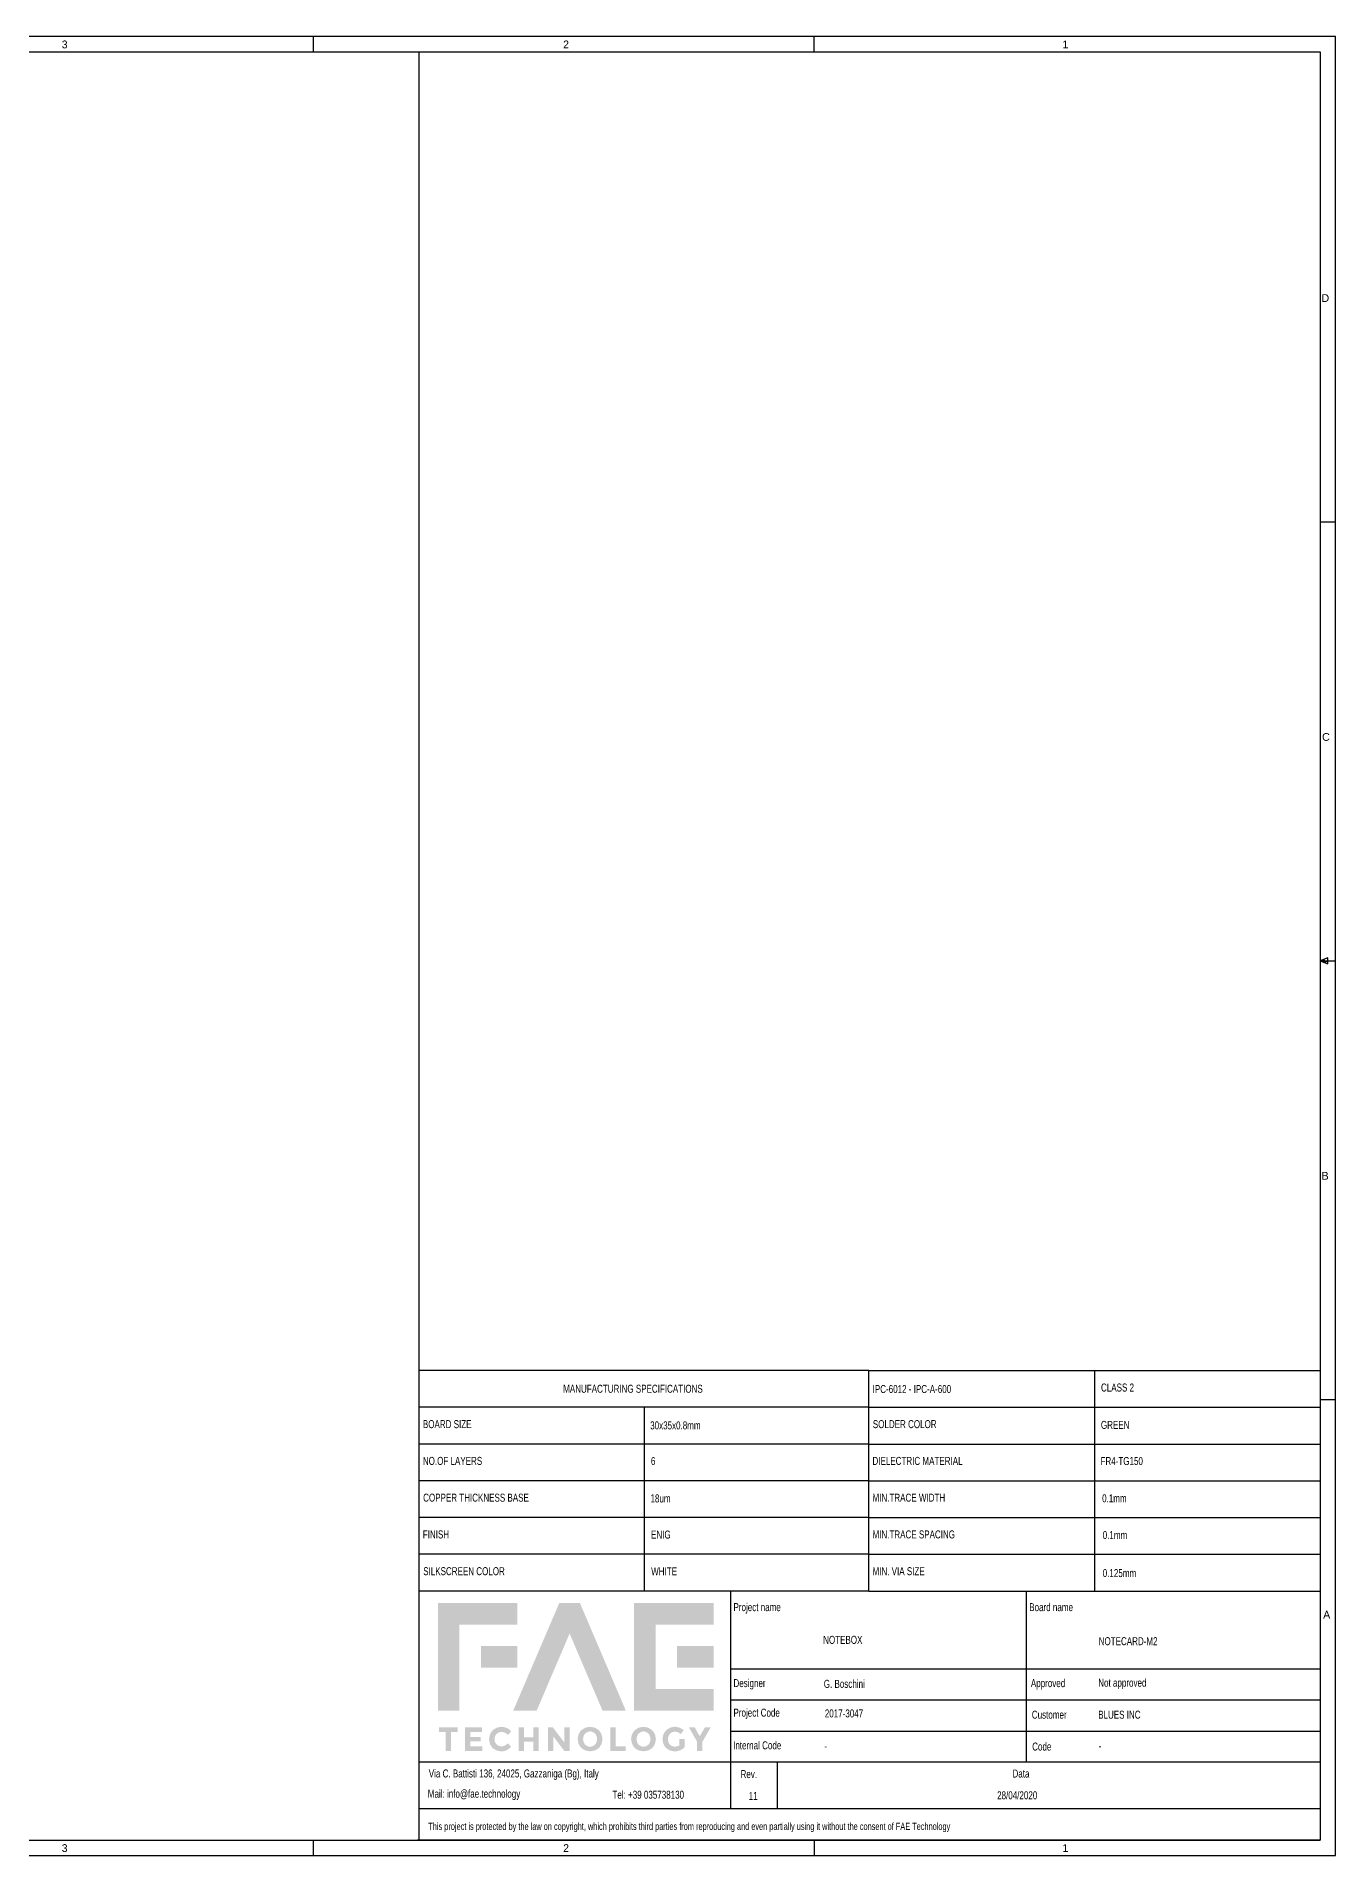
# Model space of a CAD drawing. Extents: x -145 to 275, y -134 to 163.
# Drawn here: x 63.2 to 275.2, y -134 to 163 of the extents above; entities that cross this region are included whole.
import ezdxf

# ---------------------------------------------------------------- set-up
doc = ezdxf.new("R2010")
doc.units = 0
doc.layers.add('DIMENSION', color=7, linetype='CONTINUOUS')

msp = doc.modelspace()

# ---------------------------------------------------------------- hatches: boundary and pattern name
at = {"layer": 'DIMENSION'}
for points in [[(128.6926, -92.7338), (141.6666, -92.7338), (141.6666, -96.2402), (132.1978, -96.2402), (132.1978, -110.2831), (128.6926, -110.2831)], [(140.9838, -110.2831), (148.4952, -92.7338), (151.8641, -92.7338), (159.3527, -110.2831), (155.5517, -110.2831), (150.1797, -97.7192), (144.8085, -110.2831)], [(173.6926, -106.7782), (173.6926, -110.2831), (160.7177, -110.2831), (160.7177, -92.7338), (173.6926, -92.7338), (173.6926, -96.2402), (164.2237, -96.2402), (164.2237, -106.7782)], [(129.9436, -113.7796), (128.8474, -113.7796), (128.8474, -113.032), (131.9032, -113.032), (131.9032, -113.7796), (130.807, -113.7796), (130.807, -116.9019), (129.9436, -116.9019)], [(135.6828, -115.3342), (133.951, -115.3342), (133.951, -116.1375), (135.9375, -116.1375), (135.9375, -116.9019), (133.0876, -116.9019), (133.0876, -113.032), (135.8769, -113.032), (135.8769, -113.8012), (133.951, -113.8012), (133.951, -114.5986), (135.6828, -114.5986)], [(139.1979, -113.7676), (139.0977, -113.7682), (139.0209, -113.7667), (138.6534, -113.8456), (138.327, -114.0316), (138.2706, -114.0841), (138.2118, -114.1393), (138.0036, -114.475), (137.9208, -114.8614), (137.9253, -114.9424), (137.9214, -115.0225), (137.9988, -115.4089), (138.1956, -115.7506), (138.2517, -115.8087), (138.3036, -115.8619), (138.6135, -116.0545), (138.969, -116.1369), (139.0437, -116.136), (139.1454, -116.1375), (139.6227, -116.0079), (140.0199, -115.7128), (140.0817, -115.6321), (140.6352, -116.2021), (140.5245, -116.3256), (139.914, -116.7588), (139.287, -116.9442), (139.0782, -116.9442), (138.9414, -116.9484), (138.2841, -116.811), (137.7036, -116.4745), (137.6052, -116.3799), (137.4684, -116.2387), (137.1699, -115.7068), (137.0274, -114.9463), (137.1759, -114.1867), (137.4786, -113.6575), (137.6166, -113.518), (137.712, -113.4229), (138.2787, -113.0833), (138.9237, -112.939), (139.0584, -112.9423), (139.1706, -112.9402), (139.5102, -112.9855), (139.9371, -113.1256), (140.3226, -113.3554), (140.5794, -113.5825), (140.6523, -113.6689), (140.1162, -114.2776), (140.0562, -114.1966), (139.6674, -113.9008)], [(142.7292, -114.6484), (144.2676, -114.6484), (144.2676, -113.032), (145.1313, -113.032), (145.1313, -116.9019), (144.2676, -116.9019), (144.2676, -115.3786), (142.7292, -115.3786), (142.7292, -116.9019), (141.8661, -116.9019), (141.8661, -113.032), (142.7292, -113.032)], [(147.4449, -113.032), (149.3433, -115.5229), (149.3433, -113.032), (150.2066, -113.032), (150.2066, -116.9019), (149.3433, -116.9019), (147.501, -114.4768), (147.501, -116.9019), (146.6361, -116.9019), (146.6361, -113.032)], [(156.8378, -113.032), (157.7012, -113.032), (157.7012, -116.1316), (159.3506, -116.1316), (159.3506, -116.9019), (156.8378, -116.9019)], [(166.9, -116.0809), (167.2477, -116.1651), (167.3206, -116.1645), (167.3857, -116.1667), (167.7052, -116.1279), (168.01, -116.0241), (168.0679, -115.9939), (168.0679, -114.9304), (168.9364, -114.9304), (168.9364, -116.2978), (168.8404, -116.4045), (168.25, -116.7793), (167.5687, -116.9403), (167.3422, -116.9403), (167.2087, -116.943), (166.5694, -116.8023), (166.0063, -116.469), (165.9115, -116.3755), (165.7741, -116.2345), (165.4756, -115.7025), (165.3331, -114.9424), (165.4822, -114.1828), (165.7849, -113.6536), (165.9226, -113.5141), (166.0168, -113.4196), (166.5754, -113.0806), (167.212, -112.9351), (167.3455, -112.9378), (167.479, -112.9357), (168.1213, -113.0737), (168.6943, -113.3959), (168.7933, -113.4862), (168.3451, -114.1333), (168.3094, -114.1006), (167.9104, -113.8408), (167.8666, -113.8219), (167.8288, -113.8072), (167.4337, -113.7358), (167.3932, -113.7364), (167.3152, -113.7343), (166.9435, -113.818), (166.6174, -114.016), (166.5628, -114.0715), (166.4827, -114.1603), (166.3099, -114.4867), (166.2229, -114.9505), (166.3018, -115.4161), (166.4698, -115.7452), (166.5481, -115.8361), (166.5979, -115.8888)], [(170.5924, -113.032), (171.4273, -114.4711), (172.2631, -113.032), (173.1994, -113.032), (171.8593, -115.3732), (171.8593, -116.9019), (170.9962, -116.9019), (170.9962, -115.3732), (169.657, -113.032)]]:
    msp.add_hatch(color=256, dxfattribs=at).paths.add_polyline_path(points, flags=0)
h = msp.add_hatch(color=256, dxfattribs=at)
h.paths.add_polyline_path([(153.3875, -112.9408), (153.5225, -112.9444), (153.6572, -112.9411), (154.3031, -113.0833), (154.8713, -113.4217), (154.9676, -113.5165), (155.1047, -113.6554), (155.4071, -114.184), (155.5535, -114.9418), (155.4071, -115.6996), (155.1053, -116.2278), (154.9676, -116.3674), (154.8236, -116.5023), (154.2875, -116.7966), (153.5225, -116.9397), (152.7575, -116.7966), (152.2214, -116.5023), (152.078, -116.3674), (151.9403, -116.2278), (151.6379, -115.6996), (151.4915, -114.9418), (151.6379, -114.184), (151.9403, -113.6554), (152.078, -113.5165), (152.1737, -113.4217), (152.7419, -113.0833)], flags=0)
h.paths.add_polyline_path([(154.289, -115.8831), (154.3415, -115.8253), (154.4204, -115.7356), (154.5905, -115.4074), (154.6739, -114.943), (154.5905, -114.478), (154.4198, -114.1504), (154.3415, -114.0607), (154.2896, -114.0025), (153.9722, -113.791), (153.6365, -113.6953), (153.4133, -113.6953), (153.0782, -113.791), (152.7608, -114.0025), (152.7089, -114.0607), (152.63, -114.1504), (152.4593, -114.478), (152.3759, -114.943), (152.4593, -115.4074), (152.63, -115.7356), (152.7089, -115.8253), (152.7608, -115.8831), (153.0785, -116.0931), (153.4133, -116.1879), (153.6365, -116.1879), (153.9719, -116.0931)], flags=0)
h = msp.add_hatch(color=256, dxfattribs=at)
h.paths.add_polyline_path([(162.1046, -112.9408), (162.2399, -112.9444), (162.3746, -112.9411), (163.0205, -113.0833), (163.5887, -113.4217), (163.6847, -113.5165), (163.8221, -113.6554), (164.1242, -114.184), (164.2709, -114.9418), (164.1242, -115.6996), (163.8227, -116.2278), (163.6847, -116.3674), (163.541, -116.5023), (163.0049, -116.7966), (162.2399, -116.9397), (161.4749, -116.7966), (160.9388, -116.5023), (160.7954, -116.3674), (160.6577, -116.2278), (160.3553, -115.6996), (160.2089, -114.9418), (160.3553, -114.184), (160.6577, -113.6554), (160.7954, -113.5165), (160.8911, -113.4217), (161.4593, -113.0833)], flags=0)
h.paths.add_polyline_path([(163.0064, -115.8831), (163.0589, -115.8253), (163.1378, -115.7356), (163.3079, -115.4074), (163.3913, -114.943), (163.3079, -114.478), (163.1372, -114.1504), (163.0589, -114.0607), (163.007, -114.0025), (162.6896, -113.791), (162.3539, -113.6953), (162.1307, -113.6953), (161.7956, -113.791), (161.4782, -114.0025), (161.4263, -114.0607), (161.3474, -114.1504), (161.1764, -114.478), (161.0933, -114.943), (161.1764, -115.4074), (161.3474, -115.7356), (161.4263, -115.8253), (161.4782, -115.8831), (161.7962, -116.0931), (162.1307, -116.1879), (162.3539, -116.1879), (162.689, -116.0931)], flags=0)

# ---------------------------------------------------------------- linework, layer by layer
for points in [[(275.2051, 162.9662), (-144.6569, 162.9662)], [(26.5391, 160.4262), (108.3271, 160.4262)], [(108.3271, 162.9662), (108.3271, 160.4262), (272.6651, 160.4262), (272.6651, -131.4198)], [(125.6471, -90.7798), (125.6471, 160.4262)], [(190.1151, 160.4262), (190.1151, 162.9662)], [(275.2051, -133.9598), (275.2051, 162.9662)], [(272.6651, 83.7182), (275.2051, 83.7182)], [(273.9351, 12.5982), (272.6651, 12.0902)], [(273.9351, 12.5982), (272.6651, 12.0902)], [(273.9351, 12.5982), (272.6651, 12.0902)], [(272.6651, 12.0902), (273.9351, 11.5822)], [(272.6651, 12.0902), (273.9351, 11.5822)], [(272.6651, 12.0902), (275.2051, 12.0902)], [(272.6651, 12.0902), (273.9351, 11.5822)], [(273.542, 11.7394), (273.3001, 12.3442)], [(273.542, 11.7394), (273.3001, 12.3442)], [(273.542, 11.7394), (273.3001, 12.3442)], [(273.3001, 11.8362), (273.9351, 12.0902)], [(273.3001, 11.8362), (273.9351, 12.0902)], [(273.3001, 11.8362), (273.9351, 12.0902)], [(273.9351, 12.0902), (273.9351, 12.5982)], [(273.9351, 12.0902), (273.9351, 12.5982)], [(273.9351, 12.0902), (273.9351, 12.5982)], [(273.9351, 11.5822), (273.9351, 12.0902)], [(273.9351, 11.5822), (273.9351, 12.0902)], [(273.9351, 11.5822), (273.9351, 12.0902)], [(272.6651, -18.7798), (272.6651, -90.7798)], [(125.6471, -48.7798), (125.6471, -42.7798)], [(125.6471, -54.7798), (125.6471, -48.7798)], [(199.0332, -54.7798), (125.6471, -54.7798)], [(125.6471, -60.7798), (125.6471, -54.7798)], [(199.0332, -90.7798), (199.0332, -54.7798), (235.8492, -54.7798), (235.8492, -90.7798)], [(199.0332, -54.7798), (272.6651, -54.7798)], [(199.0332, -60.7798), (125.6471, -60.7798)], [(125.6471, -66.7798), (125.6471, -60.7798)], [(162.3402, -60.7798), (162.3402, -90.7798)], [(199.0332, -60.7798), (272.6651, -60.7798)], [(272.6651, -59.5378), (275.2051, -59.5378)], [(199.0332, -66.7798), (125.6471, -66.7798)], [(125.6471, -72.7798), (125.6471, -66.7798)], [(199.0332, -66.7798), (272.6651, -66.7798)], [(199.0332, -72.7798), (125.6471, -72.7798)], [(125.6471, -78.7798), (125.6471, -72.7798)], [(199.0332, -72.7798), (272.6651, -72.7798)], [(199.0332, -78.7798), (125.6471, -78.7798)], [(125.6471, -84.7798), (125.6471, -78.7798)], [(199.0332, -78.7798), (272.6651, -78.7798)], [(199.0332, -84.7798), (125.6471, -84.7798)], [(125.6471, -90.7798), (125.6471, -84.7798)], [(199.0332, -84.7798), (272.6651, -84.7798)], [(199.0332, -90.7798), (125.6471, -90.7798)], [(125.6471, -131.4198), (125.6471, -90.7798)], [(176.4471, -90.7798), (176.4471, -126.3398)], [(199.0332, -90.7798), (272.6651, -90.7798)], [(224.7071, -90.7798), (224.7071, -98.3998)], [(224.7071, -98.3998), (224.7071, -118.7198)], [(176.4471, -103.4798), (272.7501, -103.4798)], [(176.4471, -108.5598), (272.7501, -108.5598)], [(176.4471, -113.6398), (272.7501, -113.6398)], [(272.7501, -118.7198), (125.6471, -118.7198)], [(184.0671, -118.7198), (184.0671, -126.3398)], [(177.7171, -126.3398), (125.6471, -126.3398)], [(272.7501, -126.3398), (173.9071, -126.3398)], [(-142.1169, -131.4198), (272.6651, -131.4198)], [(108.3271, -131.4198), (108.3271, -133.9598)], [(272.6651, -131.4198), (125.3451, -131.4198)], [(190.1151, -131.4198), (190.1151, -133.9598)], [(-144.6569, -133.9598), (275.2051, -133.9598)]]:
    msp.add_lwpolyline(points, dxfattribs=at)
for points in [[(135.7071, -103.2616), (141.6666, -103.2616), (135.7071, -99.7565), (141.6666, -99.7565)], [(167.7277, -103.2616), (173.6926, -103.2616), (167.7277, -99.7565), (173.6926, -99.7565)]]:
    msp.add_solid(points, dxfattribs=at)

# ---------------------------------------------------------------- texts
for s, height, width, p in [('3', 1.27, 1.02, (67.2832, 161.0189)), ('2', 1.27, 1.02, (149.117, 161.0189)), ('1', 1.27, 1.02, (230.623, 161.0189)), ('D', 1.27, 1.02, (272.8988, 119.6169)), ('C', 1.27, 1.02, (272.9953, 47.9889)), ('B', 1.27, 1.02, (272.914, -23.6391)), ('MANUFACTURING SPECIFICATIONS', 1.306, 0.750077, (149.1288, -58.4128)), ('IPC-6012 - IPC-A-600', 1.306, 0.750077, (199.6431, -58.4598)), ('CLASS 2', 1.306, 0.750077, (236.9146, -58.2128)), ('BOARD SIZE', 1.306, 0.750077, (126.2364, -64.1877)), ('30x35x0.8mm', 1.306, 0.750077, (163.335, -64.3951)), ('SOLDER COLOR', 1.306, 0.750077, (199.6721, -64.1877)), ('GREEN', 1.306, 0.750077, (236.8942, -64.3128)), ('NO.OF LAYERS', 1.306, 0.750077, (126.2311, -70.1877)), ('6', 1.306, 0.750077, (163.4534, -70.2128)), ('DIELECTRIC MATERIAL', 1.306, 0.750077, (199.6147, -70.1877)), ('FR4-TG150', 1.306, 0.750077, (236.835, -70.2128)), ('COPPER THICKNESS BASE', 1.306, 0.750077, (126.2782, -76.1877)), ('18um', 1.306, 0.750077, (163.384, -76.3128)), ('MIN.TRACE WIDTH', 1.306, 0.750077, (199.6199, -76.1877)), ('0.1mm', 1.306, 0.750077, (237.0942, -76.2951)), ('FINISH', 1.306, 0.750077, (126.2194, -82.1877)), ('ENIG', 1.306, 0.750077, (163.4738, -82.2128)), ('MIN.TRACE SPACING', 1.306, 0.750077, (199.6199, -82.1877)), ('0.1mm', 1.306, 0.750077, (237.1942, -82.2951)), ('SILKSCREEN COLOR', 1.306, 0.750077, (126.286, -88.1877)), ('WHITE', 1.306, 0.750077, (163.4942, -88.2128)), ('MIN. VIA SIZE', 1.306, 0.750077, (199.6199, -88.1877)), ('0.125mm', 1.306, 0.750077, (237.1942, -88.4951)), ('Project name', 1.306, 0.750077, (176.9271, -94.0605)), ('Board name', 1.306, 0.750077, (225.2027, -94.0605)), ('A', 1.27, 1.02, (273.1731, -95.2671)), ('NOTEBOX', 1.306, 0.750077, (191.5656, -99.3951)), ('NOTECARD-M2', 1.306, 0.750077, (236.535, -99.6128)), ('Designer', 1.306, 0.750077, (176.9271, -106.4547)), ('G. Boschini', 1.306, 0.750077, (191.6695, -106.5777)), ('Approved', 1.306, 0.750077, (225.4691, -106.4625)), ('Not approved', 1.306, 0.750077, (236.4656, -106.3951)), ('Project Code', 1.306, 0.750077, (176.9271, -111.2807)), ('2017-3047', 1.306, 0.750077, (191.834, -111.4037)), ('Customer', 1.306, 0.750077, (225.6248, -111.6128)), ('BLUES INC', 1.306, 0.750077, (236.4554, -111.6128)), ('Internal Code', 1.306, 0.750077, (176.8696, -116.6147)), ('Code', 1.306, 0.750077, (225.684, -116.8128)), ('-', 1.306, 0.750077, (191.7426, -116.7377)), ('-', 1.306, 0.750077, (236.5534, -116.7128)), ('Via C. Battisti 136, 24025, Gazzaniga (Bg), Italy', 1.306, 0.750077, (127.1962, -121.2031)), ('Rev.', 1.306, 0.750077, (178.0832, -121.3078)), ('Data', 1.306, 0.750077, (222.4705, -121.2134)), ('Mail: info@fae.technology', 1.306, 0.750077, (127.036, -124.5051)), ('Tel: +39 035738130', 1.306, 0.750077, (157.1724, -124.6743)), ('11', 1.306, 0.750077, (179.4197, -124.8638)), ('28/04/2020', 1.306, 0.750077, (219.9558, -124.7694)), ('This project is protected by the law on copyright, which prohibits third parties from reproducing and even partially using it without the consent of FAE Technology', 1.1607, 0.750065, (127.1156, -129.7673)), ('3', 1.27, 1.02, (67.2832, -133.3671)), ('2', 1.27, 1.02, (149.117, -133.3671)), ('1', 1.27, 1.02, (230.623, -133.3671))]:
    msp.add_text(s, height=height, dxfattribs=dict(at, width=width)).set_placement(p)

doc.saveas('drawing.dxf')
